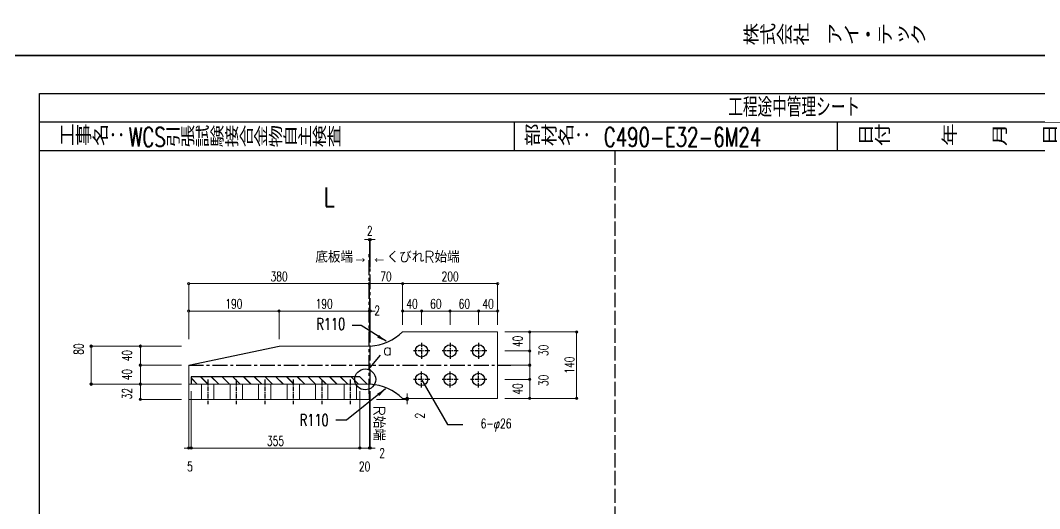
# Model space of a CAD drawing. Header units: millimetres. Extents: x -4568 to 36914, y -114 to 17788.
# Drawn here: x 11232 to 13377, y 12082 to 13110 of the extents above; entities that cross this region are included whole.
import ezdxf
from ezdxf.enums import TextEntityAlignment as Align

# ---------------------------------------------------------------- set-up
doc = ezdxf.new("R2010")
doc.units = ezdxf.units.MM
doc.header["$LTSCALE"] = 5
for name, pattern in [('ACAD_ISO03W100', [30, 12, -18]), ('CENTER1', [10, 6.25, -1.25, 1.25, -1.25]), ('DASHED', [7.5, 6, -1.5]), ('JIS_08_50', [53, 50, -1.125, 0.75, -1.125])]:
    doc.linetypes.add(name, pattern=pattern)
doc.layers.get('0').update_dxf_attribs({"color": 255})
doc.layers.get('DEFPOINTS').update_dxf_attribs({"color": 255})
for name, color, linetype in [('CENTER', 2, 'JIS_08_50'), ('LAYER6', 7, 'Continuous'), ('寸法', 4, 'Continuous'), ('溶接', 241, 'Continuous'), ('補助線', 7, 'ACAD_ISO03W100'), ('金物', 142, 'Continuous')]:
    doc.layers.add(name, color=color, linetype=linetype)
doc.styles.add('KANJI', font='simplex.shx', dxfattribs={"width": 0.7, "bigfont": 'extfont2.shx'})
doc.styles.get("Standard").update_dxf_attribs({"font": 'simplex.shx', "width": 0.7, "height": 2.5, "bigfont": '@extfont2.shx'})
doc.styles.add('SUNPOU', font='simplex.shx', dxfattribs={"width": 0.7, "bigfont": 'extfont2.shx'})
doc.dimstyles.new('コピー(2) - Standard', dxfattribs={"dimtxt": 25, "dimasz": 20, "dimexe": 0.18, "dimexo": 0.0625, "dimgap": 15, "dimtad": 1, "dimdec": 0, "dimzin": 0, "dimdsep": 46, "dimtxsty": 'Standard', "dimblk": 'DOTSMALL', "dimcen": 0.09, "dimadec": 0, "dimazin": 0, "dimtfac": 1, "dimtdec": 0, "dimtofl": 0, "dimtmove": 0, "dimatfit": 3, "dimfxl": 0, "dimtolj": 1, "dimtzin": 0, "dimarcsym": 0})
doc.dimstyles.new('一般寸法-小さめ', dxfattribs={"dimscale": 10, "dimtxt": 2, "dimasz": 0.5, "dimexe": 0.125, "dimexo": 1.5, "dimgap": 0.5, "dimtad": 1, "dimtxsty": 'KANJI', "dimblk": 'ORIGIN', "dimcen": 0, "dimclrd": 256, "dimclre": 256, "dimclrt": 256, "dimadec": 0, "dimazin": 0, "dimtfac": 1, "dimtmove": 2, "dimatfit": 2, "dimfxl": 0, "dimtolj": 2, "dimlwd": 5, "dimlwe": 5, "dimarcsym": 0})

# ---------------------------------------------------------------- blocks, each defined once
blk = doc.blocks.new('_Origin')
at = {"color": 0, "linetype": 'ByBlock', "lineweight": -2}
blk.add_line((0, 0), (-1, 0), dxfattribs=at)
blk.add_circle((0, 0), 0.5, dxfattribs=at)
blk = doc.blocks.new('*D1163')
at = {"layer": 'DEFPOINTS', "color": 0, "transparency": 16777216}
for p in [(11381, 12424.1), (11586.4, 12424.1), (11586.4, 12344.1)]:
    blk.add_point(p, dxfattribs=at)
at = {"layer": '寸法', "lineweight": 5, "transparency": 16777216}
for p, q in [((11571.4, 12424.1), (11379.7, 12424.1)), ((11381, 12349.1), (11381, 12419.1)), ((11571.4, 12344.1), (11379.7, 12344.1))]:
    blk.add_line(p, q, dxfattribs=at)
at = {"layer": '寸法', "lineweight": 5, "transparency": 16777216, "xscale": 5, "yscale": 5, "zscale": 5}
for p, rotation in [((11381, 12424.1), 90), ((11381, 12344.1), 270)]:
    blk.add_blockref('_Origin', p, dxfattribs=dict(at, rotation=rotation))
at = {"layer": '寸法', "transparency": 16777216, "insert": (11354.7, 12418), "char_height": 20, "attachment_point": 5, "rotation": 90, "style": 'KANJI'}
blk.add_mtext('\\A2;80', dxfattribs=at)
blk = doc.blocks.new('*D1164')
at = {"layer": 'DEFPOINTS', "color": 0, "transparency": 16777216}
for p in [(11966.4, 12555.9), (11586.4, 12424.1), (11966.4, 12424.1)]:
    blk.add_point(p, dxfattribs=at)
at = {"layer": '寸法', "lineweight": 5, "transparency": 16777216}
for p, q in [((11586.4, 12439.1), (11586.4, 12557.2)), ((11591.4, 12555.9), (11961.4, 12555.9)), ((11966.4, 12439.1), (11966.4, 12557.2))]:
    blk.add_line(p, q, dxfattribs=at)
at = {"layer": '寸法', "lineweight": 5, "transparency": 16777216, "xscale": 5, "yscale": 5, "zscale": 5, "rotation": 180}
blk.add_blockref('_Origin', (11586.4, 12555.9), dxfattribs=at)
at = {"layer": '寸法', "lineweight": 5, "transparency": 16777216, "xscale": 5, "yscale": 5, "zscale": 5}
blk.add_blockref('_Origin', (11966.4, 12555.9), dxfattribs=at)
at = {"layer": '寸法', "transparency": 16777216, "insert": (11776.4, 12570.9), "char_height": 20, "attachment_point": 5, "style": 'KANJI'}
blk.add_mtext('\\A2;380', dxfattribs=at)
blk = doc.blocks.new('*D1165')
at = {"layer": 'DEFPOINTS', "color": 0, "transparency": 16777216}
for p in [(11966.4, 12555.9), (12036.4, 12455.6), (11966.4, 12424.1)]:
    blk.add_point(p, dxfattribs=at)
at = {"layer": '寸法', "lineweight": 5, "transparency": 16777216}
for p, q in [((11966.4, 12439.1), (11966.4, 12557.2)), ((12031.4, 12555.9), (11971.4, 12555.9)), ((12036.4, 12470.6), (12036.4, 12557.2))]:
    blk.add_line(p, q, dxfattribs=at)
at = {"layer": '寸法', "lineweight": 5, "transparency": 16777216, "xscale": 5, "yscale": 5, "zscale": 5, "rotation": 180}
blk.add_blockref('_Origin', (11966.4, 12555.9), dxfattribs=at)
at = {"layer": '寸法', "lineweight": 5, "transparency": 16777216, "xscale": 5, "yscale": 5, "zscale": 5}
blk.add_blockref('_Origin', (12036.4, 12555.9), dxfattribs=at)
at = {"layer": '寸法', "transparency": 16777216, "insert": (12001.4, 12570.9), "char_height": 20, "attachment_point": 5, "style": 'KANJI'}
blk.add_mtext('\\A2;70', dxfattribs=at)
blk = doc.blocks.new('*D1166')
at = {"layer": 'DEFPOINTS', "color": 0, "transparency": 16777216}
for p in [(12236.4, 12454.1), (12402.5, 12454.1), (12236.4, 12314.1)]:
    blk.add_point(p, dxfattribs=at)
at = {"layer": '寸法', "lineweight": 5, "transparency": 16777216}
for p, q in [((12251.4, 12454.1), (12403.8, 12454.1)), ((12402.5, 12319.1), (12402.5, 12449.1)), ((12251.4, 12314.1), (12403.8, 12314.1))]:
    blk.add_line(p, q, dxfattribs=at)
at = {"layer": '寸法', "lineweight": 5, "transparency": 16777216, "xscale": 5, "yscale": 5, "zscale": 5}
for p, rotation in [((12402.5, 12454.1), 90), ((12402.5, 12314.1), 270)]:
    blk.add_blockref('_Origin', p, dxfattribs=dict(at, rotation=rotation))
at = {"layer": '寸法', "transparency": 16777216, "insert": (12387.5, 12384.1), "char_height": 20, "attachment_point": 5, "rotation": 90, "style": 'KANJI'}
blk.add_mtext('\\A2;140', dxfattribs=at)
blk = doc.blocks.new('*D1185')
at = {"layer": 'DEFPOINTS', "color": 0, "transparency": 16777216}
for p in [(12236.4, 12555.9), (12036.4, 12455.6), (12236.4, 12454.1)]:
    blk.add_point(p, dxfattribs=at)
at = {"layer": '寸法', "lineweight": 5, "transparency": 16777216}
for p, q in [((12036.4, 12470.6), (12036.4, 12557.2)), ((12041.4, 12555.9), (12231.4, 12555.9)), ((12236.4, 12469.1), (12236.4, 12557.2))]:
    blk.add_line(p, q, dxfattribs=at)
at = {"layer": '寸法', "lineweight": 5, "transparency": 16777216, "xscale": 5, "yscale": 5, "zscale": 5, "rotation": 180}
blk.add_blockref('_Origin', (12036.4, 12555.9), dxfattribs=at)
at = {"layer": '寸法', "lineweight": 5, "transparency": 16777216, "xscale": 5, "yscale": 5, "zscale": 5}
blk.add_blockref('_Origin', (12236.4, 12555.9), dxfattribs=at)
at = {"layer": '寸法', "transparency": 16777216, "insert": (12136.4, 12570.9), "char_height": 20, "attachment_point": 5, "style": 'KANJI'}
blk.add_mtext('\\A2;200', dxfattribs=at)
blk = doc.blocks.new('*D1167')
at = {"layer": 'DEFPOINTS', "color": 0, "transparency": 16777216}
for p in [(12236.4, 12454.1), (12236.4, 12414.1), (12304, 12414.1)]:
    blk.add_point(p, dxfattribs=at)
at = {"layer": '寸法', "lineweight": 5, "transparency": 16777216}
for p, q in [((12251.4, 12454.1), (12305.3, 12454.1)), ((12304, 12449.1), (12304, 12419.1)), ((12251.4, 12414.1), (12305.3, 12414.1))]:
    blk.add_line(p, q, dxfattribs=at)
at = {"layer": '寸法', "lineweight": 5, "transparency": 16777216, "xscale": 5, "yscale": 5, "zscale": 5}
for p, rotation in [((12304, 12454.1), 90), ((12304, 12414.1), 270)]:
    blk.add_blockref('_Origin', p, dxfattribs=dict(at, rotation=rotation))
at = {"layer": '寸法', "transparency": 16777216, "insert": (12278.6, 12434.1), "char_height": 20, "attachment_point": 5, "rotation": 90, "style": 'KANJI'}
blk.add_mtext('\\A2;40', dxfattribs=at)
blk = doc.blocks.new('*D1168')
at = {"layer": 'DEFPOINTS', "color": 0, "transparency": 16777216}
for p in [(12236.4, 12354.1), (12236.4, 12314.1), (12304, 12314.1)]:
    blk.add_point(p, dxfattribs=at)
at = {"layer": '寸法', "lineweight": 5, "transparency": 16777216}
for p, q in [((12251.4, 12354.1), (12305.3, 12354.1)), ((12304, 12349.1), (12304, 12319.1)), ((12251.4, 12314.1), (12305.3, 12314.1))]:
    blk.add_line(p, q, dxfattribs=at)
at = {"layer": '寸法', "lineweight": 5, "transparency": 16777216, "xscale": 5, "yscale": 5, "zscale": 5}
for p, rotation in [((12304, 12354.1), 90), ((12304, 12314.1), 270)]:
    blk.add_blockref('_Origin', p, dxfattribs=dict(at, rotation=rotation))
at = {"layer": '寸法', "transparency": 16777216, "insert": (12278.6, 12334.1), "char_height": 20, "attachment_point": 5, "rotation": 90, "style": 'KANJI'}
blk.add_mtext('\\A2;40', dxfattribs=at)
blk = doc.blocks.new('*D1169')
at = {"layer": 'DEFPOINTS', "color": 0, "transparency": 16777216}
for p in [(11484.6, 12384.1), (11586.4, 12384.1), (11586.4, 12344.1)]:
    blk.add_point(p, dxfattribs=at)
at = {"layer": '寸法', "lineweight": 5, "transparency": 16777216}
for p, q in [((11571.4, 12384.1), (11483.3, 12384.1)), ((11484.6, 12349.1), (11484.6, 12379.1)), ((11571.4, 12344.1), (11483.3, 12344.1))]:
    blk.add_line(p, q, dxfattribs=at)
at = {"layer": '寸法', "lineweight": 5, "transparency": 16777216, "xscale": 5, "yscale": 5, "zscale": 5}
for p, rotation in [((11484.6, 12384.1), 90), ((11484.6, 12344.1), 270)]:
    blk.add_blockref('_Origin', p, dxfattribs=dict(at, rotation=rotation))
at = {"layer": '寸法', "transparency": 16777216, "insert": (11456.4, 12364.1), "char_height": 20, "attachment_point": 5, "rotation": 90, "style": 'KANJI'}
blk.add_mtext('\\A2;40', dxfattribs=at)
blk = doc.blocks.new('*D1170')
at = {"layer": 'DEFPOINTS', "color": 0, "transparency": 16777216}
for p in [(11484.6, 12424.1), (11586.4, 12424.1), (11586.4, 12384.1)]:
    blk.add_point(p, dxfattribs=at)
at = {"layer": '寸法', "lineweight": 5, "transparency": 16777216}
for p, q in [((11571.4, 12424.1), (11483.3, 12424.1)), ((11484.6, 12389.1), (11484.6, 12419.1)), ((11571.4, 12384.1), (11483.3, 12384.1))]:
    blk.add_line(p, q, dxfattribs=at)
at = {"layer": '寸法', "lineweight": 5, "transparency": 16777216, "xscale": 5, "yscale": 5, "zscale": 5}
for p, rotation in [((11484.6, 12424.1), 90), ((11484.6, 12384.1), 270)]:
    blk.add_blockref('_Origin', p, dxfattribs=dict(at, rotation=rotation))
at = {"layer": '寸法', "transparency": 16777216, "insert": (11456.4, 12404.1), "char_height": 20, "attachment_point": 5, "rotation": 90, "style": 'KANJI'}
blk.add_mtext('\\A2;40', dxfattribs=at)
blk = doc.blocks.new('*D1186')
at = {"layer": 'DEFPOINTS', "color": 0, "transparency": 16777216}
for p in [(12036.4, 12314.1), (12046, 12314.1), (11966.4, 12312.1)]:
    blk.add_point(p, dxfattribs=at)
at = {"layer": '寸法', "lineweight": 5, "transparency": 16777216}
for p, q in [((12046, 12319.1), (12046, 12324.1)), ((12046, 12312.1), (12046, 12314.1)), ((12051.4, 12314.1), (12047.3, 12314.1)), ((11981.4, 12312.1), (12047.3, 12312.1)), ((12046, 12307.1), (12046, 12302.1))]:
    blk.add_line(p, q, dxfattribs=at)
at = {"layer": '寸法', "lineweight": 5, "transparency": 16777216, "xscale": 5, "yscale": 5, "zscale": 5}
for p, rotation in [((12046, 12314.1), 270), ((12046, 12312.1), 90)]:
    blk.add_blockref('_Origin', p, dxfattribs=dict(at, rotation=rotation))
at = {"layer": '寸法', "transparency": 16777216, "insert": (12072.8, 12277.7), "char_height": 20, "attachment_point": 5, "rotation": 90, "style": 'KANJI'}
blk.add_mtext('\\A2;2', dxfattribs=at)
blk = doc.blocks.new('_DotSmall')
at = {"color": 0, "linetype": 'ByBlock', "const_width": 0.5}
blk.add_lwpolyline([(-0.0625, 0, 1), (0.0625, 0, 1)], format="xyb", close=True, dxfattribs=at)
blk = doc.blocks.new('*D1171')
at = {"layer": 'DEFPOINTS', "color": 0, "transparency": 16777216}
for p in [(11776.4, 12498.1), (11586.4, 12424.1), (11776.4, 12424.1)]:
    blk.add_point(p, dxfattribs=at)
at = {"layer": '寸法', "lineweight": 5, "transparency": 16777216}
for p, q in [((11586.4, 12439.1), (11586.4, 12499.4)), ((11591.4, 12498.1), (11771.4, 12498.1)), ((11776.4, 12439.1), (11776.4, 12499.4))]:
    blk.add_line(p, q, dxfattribs=at)
at = {"layer": '寸法', "lineweight": 5, "transparency": 16777216, "xscale": 5, "yscale": 5, "zscale": 5, "rotation": 180}
blk.add_blockref('_Origin', (11586.4, 12498.1), dxfattribs=at)
at = {"layer": '寸法', "lineweight": 5, "transparency": 16777216, "xscale": 5, "yscale": 5, "zscale": 5}
blk.add_blockref('_Origin', (11776.4, 12498.1), dxfattribs=at)
at = {"layer": '寸法', "transparency": 16777216, "insert": (11681.4, 12513.1), "char_height": 20, "attachment_point": 5, "style": 'KANJI'}
blk.add_mtext('\\A2;190', dxfattribs=at)
blk = doc.blocks.new('*D1172')
at = {"layer": 'DEFPOINTS', "color": 0, "transparency": 16777216}
for p in [(11966.4, 12498.1), (11776.4, 12424.1), (11966.4, 12424.1)]:
    blk.add_point(p, dxfattribs=at)
at = {"layer": '寸法', "lineweight": 5, "transparency": 16777216}
for p, q in [((11776.4, 12439.1), (11776.4, 12499.4)), ((11781.4, 12498.1), (11961.4, 12498.1)), ((11966.4, 12439.1), (11966.4, 12499.4))]:
    blk.add_line(p, q, dxfattribs=at)
at = {"layer": '寸法', "lineweight": 5, "transparency": 16777216, "xscale": 5, "yscale": 5, "zscale": 5, "rotation": 180}
blk.add_blockref('_Origin', (11776.4, 12498.1), dxfattribs=at)
at = {"layer": '寸法', "lineweight": 5, "transparency": 16777216, "xscale": 5, "yscale": 5, "zscale": 5}
blk.add_blockref('_Origin', (11966.4, 12498.1), dxfattribs=at)
at = {"layer": '寸法', "transparency": 16777216, "insert": (11871.4, 12513.1), "char_height": 20, "attachment_point": 5, "style": 'KANJI'}
blk.add_mtext('\\A2;190', dxfattribs=at)
blk = doc.blocks.new('*D1173')
at = {"layer": 'DEFPOINTS', "color": 0, "transparency": 16777216}
for p in [(12076.4, 12498.1), (12036.4, 12454.1), (12076.4, 12454.1)]:
    blk.add_point(p, dxfattribs=at)
at = {"layer": '寸法', "lineweight": 5, "transparency": 16777216}
for p, q in [((12036.4, 12469.1), (12036.4, 12499.4)), ((12041.4, 12498.1), (12071.4, 12498.1)), ((12076.4, 12469.1), (12076.4, 12499.4))]:
    blk.add_line(p, q, dxfattribs=at)
at = {"layer": '寸法', "lineweight": 5, "transparency": 16777216, "xscale": 5, "yscale": 5, "zscale": 5, "rotation": 180}
blk.add_blockref('_Origin', (12036.4, 12498.1), dxfattribs=at)
at = {"layer": '寸法', "lineweight": 5, "transparency": 16777216, "xscale": 5, "yscale": 5, "zscale": 5}
blk.add_blockref('_Origin', (12076.4, 12498.1), dxfattribs=at)
at = {"layer": '寸法', "transparency": 16777216, "insert": (12056.4, 12513.1), "char_height": 20, "attachment_point": 5, "style": 'KANJI'}
blk.add_mtext('\\A2;40', dxfattribs=at)
blk = doc.blocks.new('*D1174')
at = {"layer": 'DEFPOINTS', "color": 0, "transparency": 16777216}
for p in [(12196.4, 12498.1), (12136.4, 12454.1), (12196.4, 12454.1)]:
    blk.add_point(p, dxfattribs=at)
at = {"layer": '寸法', "lineweight": 5, "transparency": 16777216}
for p, q in [((12136.4, 12469.1), (12136.4, 12499.4)), ((12141.4, 12498.1), (12191.4, 12498.1)), ((12196.4, 12469.1), (12196.4, 12499.4))]:
    blk.add_line(p, q, dxfattribs=at)
at = {"layer": '寸法', "lineweight": 5, "transparency": 16777216, "xscale": 5, "yscale": 5, "zscale": 5, "rotation": 180}
blk.add_blockref('_Origin', (12136.4, 12498.1), dxfattribs=at)
at = {"layer": '寸法', "lineweight": 5, "transparency": 16777216, "xscale": 5, "yscale": 5, "zscale": 5}
blk.add_blockref('_Origin', (12196.4, 12498.1), dxfattribs=at)
at = {"layer": '寸法', "transparency": 16777216, "insert": (12166.4, 12513.1), "char_height": 20, "attachment_point": 5, "style": 'KANJI'}
blk.add_mtext('\\A2;60', dxfattribs=at)
blk = doc.blocks.new('*D1175')
at = {"layer": 'DEFPOINTS', "color": 0, "transparency": 16777216}
for p in [(12136.4, 12498.1), (12076.4, 12454.1), (12136.4, 12454.1)]:
    blk.add_point(p, dxfattribs=at)
at = {"layer": '寸法', "lineweight": 5, "transparency": 16777216}
for p, q in [((12076.4, 12469.1), (12076.4, 12499.4)), ((12081.4, 12498.1), (12131.4, 12498.1)), ((12136.4, 12469.1), (12136.4, 12499.4))]:
    blk.add_line(p, q, dxfattribs=at)
at = {"layer": '寸法', "lineweight": 5, "transparency": 16777216, "xscale": 5, "yscale": 5, "zscale": 5, "rotation": 180}
blk.add_blockref('_Origin', (12076.4, 12498.1), dxfattribs=at)
at = {"layer": '寸法', "lineweight": 5, "transparency": 16777216, "xscale": 5, "yscale": 5, "zscale": 5}
blk.add_blockref('_Origin', (12136.4, 12498.1), dxfattribs=at)
at = {"layer": '寸法', "transparency": 16777216, "insert": (12106.4, 12513.1), "char_height": 20, "attachment_point": 5, "style": 'KANJI'}
blk.add_mtext('\\A2;60', dxfattribs=at)
blk = doc.blocks.new('*D1176')
at = {"layer": 'DEFPOINTS', "color": 0, "transparency": 16777216}
for p in [(12236.4, 12498.1), (12196.4, 12454.1), (12236.4, 12454.1)]:
    blk.add_point(p, dxfattribs=at)
at = {"layer": '寸法', "lineweight": 5, "transparency": 16777216}
for p, q in [((12196.4, 12469.1), (12196.4, 12499.4)), ((12201.4, 12498.1), (12231.4, 12498.1)), ((12236.4, 12469.1), (12236.4, 12499.4))]:
    blk.add_line(p, q, dxfattribs=at)
at = {"layer": '寸法', "lineweight": 5, "transparency": 16777216, "xscale": 5, "yscale": 5, "zscale": 5, "rotation": 180}
blk.add_blockref('_Origin', (12196.4, 12498.1), dxfattribs=at)
at = {"layer": '寸法', "lineweight": 5, "transparency": 16777216, "xscale": 5, "yscale": 5, "zscale": 5}
blk.add_blockref('_Origin', (12236.4, 12498.1), dxfattribs=at)
at = {"layer": '寸法', "transparency": 16777216, "insert": (12216.4, 12513.1), "char_height": 20, "attachment_point": 5, "style": 'KANJI'}
blk.add_mtext('\\A2;40', dxfattribs=at)
blk = doc.blocks.new('*D1177')
at = {"layer": 'DEFPOINTS', "color": 0, "transparency": 16777216}
for p in [(12236.4, 12414.1), (12236.4, 12384.1), (12304, 12384.1)]:
    blk.add_point(p, dxfattribs=at)
at = {"layer": '寸法', "lineweight": 5, "transparency": 16777216}
for p, q in [((12251.4, 12414.1), (12305.3, 12414.1)), ((12304, 12409.1), (12304, 12389.1)), ((12251.4, 12384.1), (12305.3, 12384.1))]:
    blk.add_line(p, q, dxfattribs=at)
at = {"layer": '寸法', "lineweight": 5, "transparency": 16777216, "xscale": 5, "yscale": 5, "zscale": 5}
for p, rotation in [((12304, 12414.1), 90), ((12304, 12384.1), 270)]:
    blk.add_blockref('_Origin', p, dxfattribs=dict(at, rotation=rotation))
at = {"layer": '寸法', "transparency": 16777216, "insert": (12333.1, 12415.3), "char_height": 20, "attachment_point": 5, "rotation": 90, "style": 'KANJI'}
blk.add_mtext('\\A2;30', dxfattribs=at)
blk = doc.blocks.new('*D1178')
at = {"layer": 'DEFPOINTS', "color": 0, "transparency": 16777216}
for p in [(12236.4, 12384.1), (12236.4, 12354.1), (12304, 12354.1)]:
    blk.add_point(p, dxfattribs=at)
at = {"layer": '寸法', "lineweight": 5, "transparency": 16777216}
for p, q in [((12251.4, 12384.1), (12305.3, 12384.1)), ((12304, 12379.1), (12304, 12359.1)), ((12251.4, 12354.1), (12305.3, 12354.1))]:
    blk.add_line(p, q, dxfattribs=at)
at = {"layer": '寸法', "lineweight": 5, "transparency": 16777216, "xscale": 5, "yscale": 5, "zscale": 5}
for p, rotation in [((12304, 12384.1), 90), ((12304, 12354.1), 270)]:
    blk.add_blockref('_Origin', p, dxfattribs=dict(at, rotation=rotation))
at = {"layer": '寸法', "transparency": 16777216, "insert": (12332.8, 12351.9), "char_height": 20, "attachment_point": 5, "rotation": 90, "style": 'KANJI'}
blk.add_mtext('\\A2;30', dxfattribs=at)
blk = doc.blocks.new('*D1187')
at = {"layer": 'DEFPOINTS', "color": 0, "transparency": 16777216}
for p in [(11968.4, 12498.1), (11966.4, 12424.1), (11968.4, 12424.1)]:
    blk.add_point(p, dxfattribs=at)
at = {"layer": '寸法', "lineweight": 5, "transparency": 16777216}
for p, q in [((11961.4, 12498.1), (11956.4, 12498.1)), ((11966.4, 12439.1), (11966.4, 12499.4)), ((11966.4, 12498.1), (11968.4, 12498.1)), ((11968.4, 12439.1), (11968.4, 12499.4)), ((11973.4, 12498.1), (11978.4, 12498.1))]:
    blk.add_line(p, q, dxfattribs=at)
at = {"layer": '寸法', "lineweight": 5, "transparency": 16777216, "xscale": 5, "yscale": 5, "zscale": 5}
blk.add_blockref('_Origin', (11966.4, 12498.1), dxfattribs=at)
at = {"layer": '寸法', "lineweight": 5, "transparency": 16777216, "xscale": 5, "yscale": 5, "zscale": 5, "rotation": 180}
blk.add_blockref('_Origin', (11968.4, 12498.1), dxfattribs=at)
at = {"layer": '寸法', "transparency": 16777216, "insert": (11983, 12499.2), "char_height": 20, "attachment_point": 5, "style": 'KANJI'}
blk.add_mtext('\\A2;2', dxfattribs=at)
blk = doc.blocks.new('*D1179')
at = {"layer": 'DEFPOINTS', "color": 0, "linetype": 'Continuous', "transparency": 16777216}
for p in [(11586.4, 12344.1), (11591.4, 12325.1), (11591.4, 12209.4)]:
    blk.add_point(p, dxfattribs=at)
at = {"layer": '寸法', "linetype": 'Continuous', "lineweight": 5, "transparency": 16777216}
for p, q in [((11586.4, 12329.1), (11586.4, 12208.2)), ((11591.4, 12310.1), (11591.4, 12208.2)), ((11581.4, 12209.4), (11576.4, 12209.4)), ((11586.4, 12209.4), (11591.4, 12209.4)), ((11596.4, 12209.4), (11601.4, 12209.4))]:
    blk.add_line(p, q, dxfattribs=at)
at = {"layer": '寸法', "linetype": 'Continuous', "lineweight": 5, "transparency": 16777216, "xscale": 5, "yscale": 5, "zscale": 5}
blk.add_blockref('_Origin', (11586.4, 12209.4), dxfattribs=at)
at = {"layer": '寸法', "linetype": 'Continuous', "lineweight": 5, "transparency": 16777216, "xscale": 5, "yscale": 5, "zscale": 5, "rotation": 180}
blk.add_blockref('_Origin', (11591.4, 12209.4), dxfattribs=at)
at = {"layer": '寸法', "linetype": 'Continuous', "transparency": 16777216, "insert": (11588.9, 12170.7), "char_height": 20, "attachment_point": 5, "style": 'KANJI'}
blk.add_mtext('\\A2;5', dxfattribs=at)
blk = doc.blocks.new('*D1180')
at = {"layer": 'DEFPOINTS', "color": 0, "linetype": 'Continuous', "transparency": 16777216}
for p in [(11591.4, 12344.1), (11946.4, 12344.1), (11946.4, 12209.4)]:
    blk.add_point(p, dxfattribs=at)
at = {"layer": '寸法', "linetype": 'Continuous', "lineweight": 5, "transparency": 16777216}
for p, q in [((11591.4, 12329.1), (11591.4, 12208.2)), ((11946.4, 12329.1), (11946.4, 12208.2)), ((11596.4, 12209.4), (11941.4, 12209.4))]:
    blk.add_line(p, q, dxfattribs=at)
at = {"layer": '寸法', "linetype": 'Continuous', "lineweight": 5, "transparency": 16777216, "xscale": 5, "yscale": 5, "zscale": 5, "rotation": 180}
blk.add_blockref('_Origin', (11591.4, 12209.4), dxfattribs=at)
at = {"layer": '寸法', "linetype": 'Continuous', "lineweight": 5, "transparency": 16777216, "xscale": 5, "yscale": 5, "zscale": 5}
blk.add_blockref('_Origin', (11946.4, 12209.4), dxfattribs=at)
at = {"layer": '寸法', "linetype": 'Continuous', "transparency": 16777216, "insert": (11768.9, 12224.4), "char_height": 20, "attachment_point": 5, "style": 'KANJI'}
blk.add_mtext('\\A2;355', dxfattribs=at)
blk = doc.blocks.new('*D1181')
at = {"layer": 'DEFPOINTS', "color": 0, "linetype": 'Continuous', "transparency": 16777216}
for p in [(11946.4, 12344.1), (11966.4, 12344.1), (11966.4, 12209.4)]:
    blk.add_point(p, dxfattribs=at)
at = {"layer": '寸法', "linetype": 'Continuous', "lineweight": 5, "transparency": 16777216}
for p, q in [((11946.4, 12329.1), (11946.4, 12208.2)), ((11966.4, 12329.1), (11966.4, 12208.2)), ((11941.4, 12209.4), (11936.4, 12209.4)), ((11946.4, 12209.4), (11966.4, 12209.4)), ((11971.4, 12209.4), (11976.4, 12209.4))]:
    blk.add_line(p, q, dxfattribs=at)
at = {"layer": '寸法', "linetype": 'Continuous', "lineweight": 5, "transparency": 16777216, "xscale": 5, "yscale": 5, "zscale": 5}
blk.add_blockref('_Origin', (11946.4, 12209.4), dxfattribs=at)
at = {"layer": '寸法', "linetype": 'Continuous', "lineweight": 5, "transparency": 16777216, "xscale": 5, "yscale": 5, "zscale": 5, "rotation": 180}
blk.add_blockref('_Origin', (11966.4, 12209.4), dxfattribs=at)
at = {"layer": '寸法', "linetype": 'Continuous', "transparency": 16777216, "insert": (11956.4, 12170.7), "char_height": 20, "attachment_point": 5, "style": 'KANJI'}
blk.add_mtext('\\A2;20', dxfattribs=at)
blk = doc.blocks.new('*D1182')
at = {"layer": 'DEFPOINTS', "color": 0, "linetype": 'Continuous', "transparency": 16777216}
for p in [(11966.4, 12344.1), (11968.4, 12344.1), (11968.4, 12209.4)]:
    blk.add_point(p, dxfattribs=at)
at = {"layer": '寸法', "linetype": 'Continuous', "lineweight": 5, "transparency": 16777216}
for p, q in [((11966.4, 12329.1), (11966.4, 12208.2)), ((11968.4, 12329.1), (11968.4, 12208.2)), ((11961.4, 12209.4), (11956.4, 12209.4)), ((11966.4, 12209.4), (11968.4, 12209.4)), ((11973.4, 12209.4), (11978.4, 12209.4))]:
    blk.add_line(p, q, dxfattribs=at)
at = {"layer": '寸法', "linetype": 'Continuous', "lineweight": 5, "transparency": 16777216, "xscale": 5, "yscale": 5, "zscale": 5}
blk.add_blockref('_Origin', (11966.4, 12209.4), dxfattribs=at)
at = {"layer": '寸法', "linetype": 'Continuous', "lineweight": 5, "transparency": 16777216, "xscale": 5, "yscale": 5, "zscale": 5, "rotation": 180}
blk.add_blockref('_Origin', (11968.4, 12209.4), dxfattribs=at)
at = {"layer": '寸法', "linetype": 'Continuous', "transparency": 16777216, "insert": (11993.3, 12198.9), "char_height": 20, "attachment_point": 5, "style": 'KANJI'}
blk.add_mtext('\\A2;2', dxfattribs=at)
blk = doc.blocks.new('*D1183')
at = {"layer": 'DEFPOINTS', "color": 0, "transparency": 16777216}
for p in [(11968.4, 12648.5), (11966.4, 12574.5), (11968.4, 12574.5)]:
    blk.add_point(p, dxfattribs=at)
at = {"layer": '寸法', "lineweight": 5, "transparency": 16777216}
for p, q in [((11961.4, 12648.5), (11956.4, 12648.5)), ((11966.4, 12589.5), (11966.4, 12649.7)), ((11966.4, 12648.5), (11968.4, 12648.5)), ((11968.4, 12589.5), (11968.4, 12649.7)), ((11973.4, 12648.5), (11978.4, 12648.5))]:
    blk.add_line(p, q, dxfattribs=at)
at = {"layer": '寸法', "lineweight": 5, "transparency": 16777216, "xscale": 5, "yscale": 5, "zscale": 5}
blk.add_blockref('_Origin', (11966.4, 12648.5), dxfattribs=at)
at = {"layer": '寸法', "lineweight": 5, "transparency": 16777216, "xscale": 5, "yscale": 5, "zscale": 5, "rotation": 180}
blk.add_blockref('_Origin', (11968.4, 12648.5), dxfattribs=at)
at = {"layer": '寸法', "transparency": 16777216, "insert": (11967.3, 12667), "char_height": 20, "attachment_point": 5, "style": 'KANJI'}
blk.add_mtext('\\A2;2', dxfattribs=at)
blk = doc.blocks.new('*D1209')
at = {"layer": 'DEFPOINTS', "color": 0, "transparency": 16777216}
for p in [(11484.6, 12344.1), (11586.4, 12344.1), (11586.4, 12312.1)]:
    blk.add_point(p, dxfattribs=at)
at = {"layer": '寸法', "lineweight": 5, "transparency": 16777216}
for p, q in [((11571.4, 12344.1), (11483.3, 12344.1)), ((11484.6, 12317.1), (11484.6, 12339.1)), ((11571.4, 12312.1), (11483.3, 12312.1))]:
    blk.add_line(p, q, dxfattribs=at)
at = {"layer": '寸法', "lineweight": 5, "transparency": 16777216, "xscale": 5, "yscale": 5, "zscale": 5}
for p, rotation in [((11484.6, 12344.1), 90), ((11484.6, 12312.1), 270)]:
    blk.add_blockref('_Origin', p, dxfattribs=dict(at, rotation=rotation))
at = {"layer": '寸法', "transparency": 16777216, "insert": (11456.4, 12324.1), "char_height": 20, "attachment_point": 5, "rotation": 90, "style": 'KANJI'}
blk.add_mtext('\\A2;32', dxfattribs=at)

msp = doc.modelspace()

# ---------------------------------------------------------------- hatches: boundary and pattern name
at = {"layer": '溶接', "ltscale": 6}
h = msp.add_hatch(dxfattribs=at)
h.set_pattern_fill('JIS_LC_20', color=256, scale=0.8, angle=90)
h.set_pattern_definition([(135, (9682.385, 9265.107), (-11.31371, -11.31371), []), (135, (9682.385, 9265.427), (-11.31371, -11.31371), [])])
h.paths.add_polyline_path([(11770.385, 12344.107), (11591.385, 12344.107), (11591.385, 12359.607), (11770.385, 12359.607)])
h.paths.add_polyline_path([(11946.385, 12344.107), (11770.385, 12344.107), (11770.385, 12359.607), (11946.385, 12359.607)])
h.paths.add_polyline_path([(11944.385, 12344.107), (11946.385, 12350.107)], flags=17)

# ---------------------------------------------------------------- linework, layer by layer
at = {"linetype": 'Continuous', "lineweight": -3}
for p, q in [((11272, 12896.38), (14476, 12896.38)), ((12272, 12836.38), (12272, 12896.38)), ((12952, 12836.38), (12952, 12896.38)), ((11272, 12836.38), (14476, 12836.38))]:
    msp.add_line(p, q, dxfattribs=at)
at = {"linetype": 'DASHED', "lineweight": -3}
msp.add_line((12482.899, 12836.38), (12482.899, 11360.38), dxfattribs=at)
at = {"linetype": 'Continuous', "lineweight": -3}
for points in [[(11192, 15412.38), (14556, 15412.38), (14556, 13036.38), (11192, 13036.38)], [(11192, 13036.38), (14556, 13036.38), (14556, 10660.38), (11192, 10660.38)], [(11272, 12956.38), (14476, 12956.38), (14476, 10740.38), (11272, 10740.38)]]:
    msp.add_lwpolyline(points, close=True, dxfattribs=at)
at = {"layer": 'CENTER', "linetype": 'CENTER1'}
msp.add_line((11586.385, 12384.107), (12264.038, 12384.107), dxfattribs=at)
at = {"layer": '寸法', "linetype": 'CENTER1'}
for p, q in [((11966.385, 12323.944), (11966.385, 12619.596)), ((11968.385, 12344.107), (11968.385, 12619.596))]:
    msp.add_line(p, q, dxfattribs=at)
at = {"layer": '寸法', "linetype": 'CENTER1', "ltscale": 0.3}
for p, q in [((12076.385, 12431.107), (12076.385, 12397.107)), ((12136.385, 12431.107), (12136.385, 12397.107)), ((12196.385, 12431.107), (12196.385, 12397.107)), ((12093.385, 12414.107), (12059.385, 12414.107)), ((12153.385, 12414.107), (12119.385, 12414.107)), ((12213.385, 12414.107), (12179.385, 12414.107)), ((12076.385, 12337.107), (12076.385, 12371.107)), ((12136.385, 12337.107), (12136.385, 12371.107)), ((12196.385, 12337.107), (12196.385, 12371.107)), ((11626.385, 12354.107), (11626.385, 12302.107)), ((11686.385, 12354.107), (11686.385, 12302.107)), ((11746.385, 12354.107), (11746.385, 12302.107)), ((11806.385, 12354.107), (11806.385, 12302.107)), ((11866.385, 12354.107), (11866.385, 12302.107)), ((11926.385, 12354.107), (11926.385, 12302.107)), ((12093.385, 12354.107), (12059.385, 12354.107)), ((12153.385, 12354.107), (12119.385, 12354.107)), ((12213.385, 12354.107), (12179.385, 12354.107))]:
    msp.add_line(p, q, dxfattribs=at)
at = {"layer": '寸法', "ltscale": 4}
msp.add_line((11964.734, 12374.995), (11989.771, 12405.383), dxfattribs=at)
at = {"layer": '寸法'}
for p, q in [((12076.385, 12354.107), (12131.028, 12259.461)), ((12131.028, 12259.461), (12163.176, 12259.461))]:
    msp.add_line(p, q, dxfattribs=at)
at = {"layer": '寸法', "linetype": 'Continuous'}
msp.add_circle((11957.728, 12354.098), 22.04, dxfattribs=at)
at = {"layer": '溶接'}
msp.add_line((11946.385, 12359.607), (11591.385, 12359.607), dxfattribs=at)
at = {"layer": '溶接', "linetype": 'Continuous'}
for p, q in [((11591.385, 12359.607), (11591.385, 12344.107)), ((11946.385, 12359.607), (11961.885, 12344.107))]:
    msp.add_line(p, q, dxfattribs=at)
at = {"layer": '補助線', "lineweight": 18}
for p, q in [((11613.385, 12312.107), (11613.385, 12344.107)), ((11639.385, 12312.107), (11639.385, 12344.107)), ((11673.385, 12312.107), (11673.385, 12344.107)), ((11699.385, 12312.107), (11699.385, 12344.107)), ((11733.385, 12312.107), (11733.385, 12344.107)), ((11759.385, 12312.107), (11759.385, 12344.107)), ((11793.385, 12312.107), (11793.385, 12344.107)), ((11819.385, 12312.107), (11819.385, 12344.107)), ((11853.385, 12312.107), (11853.385, 12344.107)), ((11879.385, 12312.107), (11879.385, 12344.107)), ((11913.385, 12312.107), (11913.385, 12344.107)), ((11939.385, 12312.107), (11939.385, 12344.107))]:
    msp.add_line(p, q, dxfattribs=at)
at = {"layer": '金物', "lineweight": 18}
for p, q in [((12236.385, 12454.107), (12036.385, 12454.107)), ((12236.385, 12314.107), (12236.385, 12454.107)), ((11968.385, 12424.107), (11776.385, 12424.107)), ((11586.385, 12384.107), (11586.385, 12344.107)), ((11586.385, 12344.107), (11586.385, 12312.107)), ((11968.385, 12344.107), (11586.385, 12344.107)), ((11966.385, 12312.107), (11966.385, 12344.107)), ((12236.385, 12314.107), (12036.385, 12314.107)), ((11586.385, 12312.107), (11966.385, 12312.107))]:
    msp.add_line(p, q, dxfattribs=at)
at = {"layer": '金物'}
msp.add_line((11586.385, 12384.107), (11776.385, 12424.107), dxfattribs=at)
at = {"layer": '金物', "ltscale": 2.5}
for centre in [(12076.385, 12414.107), (12136.385, 12414.107), (12196.385, 12414.107), (12076.385, 12354.107), (12136.385, 12354.107), (12196.385, 12354.107)]:
    msp.add_circle(centre, 13, dxfattribs=at)
at = {"layer": '金物', "ltscale": 2}
for centre, start, end in [((11960.595, 12533.831), 274.060941, 313.550946), ((11960.595, 12234.383), 46.449054, 85.939059)]:
    msp.add_arc(centre, 110, start, end, dxfattribs=at)

# ---------------------------------------------------------------- texts
at = {"layer": 'LAYER6', "color": 0, "linetype": 'Continuous', "lineweight": -3, "width": 0.8}
for s, p in [('株式会社\u3000アイ・テック', (12752.093, 13059.134)), ('工事名：', (11312.009, 12847.306)), ('部材名：', (12291.834, 12847.306)), ('日付\u3000\u3000\u3000年\u3000\u3000月\u3000\u3000日', (12993.219, 12847.306)), ('L', (11870.185, 12718.596))]:
    msp.add_text(s, height=40, dxfattribs=at).set_placement(p)
at = {"layer": 'LAYER6', "color": 0, "linetype": 'Continuous', "lineweight": -3, "style": 'SUNPOU', "width": 0.7}
msp.add_text('工程途中管理シート', height=40, dxfattribs=at).set_placement((12721.829, 12907.306))
at = {"layer": 'LAYER6', "color": 0, "linetype": 'Continuous', "lineweight": -3, "char_height": 40, "attachment_point": 1}
for s, insert, width in [('WCS引張試験接合金物自主検査', (11459.858, 12884.477), 924.29947), ('C490-E32-6M24', (12459.858, 12884.477), 435.25964)]:
    msp.add_mtext(s, dxfattribs=dict(at, insert=insert, width=width))
at = {"layer": '寸法', "ltscale": 4, "style": 'SUNPOU'}
for s, p in [('底板端→', (11852.814, 12599.94)), ('←くびれR始端', (11971.524, 12599.94))]:
    msp.add_text(s, height=24, dxfattribs=at).set_placement(p)
msp.add_text('a', height=24, dxfattribs=at).set_placement((12014.515, 12416.882), align=Align.MIDDLE_RIGHT)
msp.add_text('R始端', height=24, rotation=270, dxfattribs=at).set_placement((11975.024, 12298.997))
at = {"layer": '寸法', "width": 98.97993}
for s, insert, char_height, attachment_point in [('\\A1;R110', (11915.604, 12458.433), 25, 9), ('R110', (11880.845, 12281.034), 25, 3), ('6-φ26', (12265.563, 12271.184), 20, 3)]:
    msp.add_mtext(s, dxfattribs=dict(at, insert=insert, char_height=char_height, attachment_point=attachment_point))

# ---------------------------------------------------------------- dimensions: what is measured, and where the dimension line sits
at = {"layer": '寸法'}
for base, p1, p2, picture, middle in [((11968.385, 12648.482), (11966.385, 12574.46), (11968.385, 12574.46), '*D1183', (11967.269, 12667.011)), ((11968.385, 12498.129), (11966.385, 12424.107), (11968.385, 12424.107), '*D1187', (11982.953, 12499.207))]:
    dim = msp.add_linear_dim(base=base, p1=p1, p2=p2, dimstyle='一般寸法-小さめ', dxfattribs=at)
    dim.commit()
    dim.dimension.update_dxf_attribs({"geometry": picture, "text_midpoint": middle, "dimtype": 160})
for base, p1, p2, picture, middle in [((11966.385, 12555.901), (11586.385, 12424.107), (11966.385, 12424.107), '*D1164', (11776.385, 12570.901)), ((11966.385, 12555.901), (12036.385, 12455.607), (11966.385, 12424.107), '*D1165', (12001.385, 12570.901)), ((12236.385, 12555.901), (12036.385, 12455.607), (12236.385, 12454.107), '*D1185', (12136.385, 12570.901)), ((11776.385, 12498.129), (11586.385, 12424.107), (11776.385, 12424.107), '*D1171', (11681.385, 12513.129)), ((11966.385, 12498.129), (11776.385, 12424.107), (11966.385, 12424.107), '*D1172', (11871.385, 12513.129)), ((12076.385, 12498.129), (12036.385, 12454.107), (12076.385, 12454.107), '*D1173', (12056.385, 12513.129)), ((12136.385, 12498.129), (12076.385, 12454.107), (12136.385, 12454.107), '*D1175', (12106.385, 12513.129)), ((12196.385, 12498.129), (12136.385, 12454.107), (12196.385, 12454.107), '*D1174', (12166.385, 12513.129)), ((12236.385, 12498.129), (12196.385, 12454.107), (12236.385, 12454.107), '*D1176', (12216.385, 12513.129))]:
    dim = msp.add_linear_dim(base=base, p1=p1, p2=p2, dimstyle='一般寸法-小さめ', dxfattribs=at)
    dim.commit()
    dim.dimension.update_dxf_attribs({"geometry": picture, "text_midpoint": middle})
dim = msp.add_linear_dim(base=(12402.505, 12454.107), p1=(12236.385, 12314.107), p2=(12236.385, 12454.107), angle=270, dimstyle='一般寸法-小さめ', dxfattribs=at)
dim.commit()
dim.dimension.update_dxf_attribs({"geometry": '*D1166', "text_midpoint": (12387.505, 12384.107)})
for base, p1, p2, angle, picture, middle in [((12304.038, 12414.107), (12236.385, 12454.107), (12236.385, 12414.107), 90, '*D1167', (12278.633, 12434.107)), ((11380.957, 12424.107), (11586.385, 12344.107), (11586.385, 12424.107), 270, '*D1163', (11354.707, 12418.034)), ((11484.577, 12424.107), (11586.385, 12384.107), (11586.385, 12424.107), 270, '*D1170', (11456.422, 12404.107)), ((12304.038, 12384.107), (12236.385, 12414.107), (12236.385, 12384.107), 90, '*D1177', (12333.11, 12415.311)), ((11484.577, 12384.107), (11586.385, 12344.107), (11586.385, 12384.107), 270, '*D1169', (11456.422, 12364.107)), ((12304.038, 12354.107), (12236.385, 12384.107), (12236.385, 12354.107), 90, '*D1178', (12332.778, 12351.904)), ((12304.038, 12314.107), (12236.385, 12354.107), (12236.385, 12314.107), 90, '*D1168', (12278.633, 12334.107)), ((11484.577, 12344.107), (11586.385, 12312.107), (11586.385, 12344.107), 270, '*D1209', (11456.422, 12324.107)), ((12046.011, 12314.107), (11966.385, 12312.107), (12036.385, 12314.107), 90, '*D1186', (12072.752, 12277.677))]:
    dim = msp.add_linear_dim(base=base, p1=p1, p2=p2, angle=angle, dimstyle='一般寸法-小さめ', dxfattribs=at)
    dim.commit()
    dim.dimension.update_dxf_attribs({"geometry": picture, "text_midpoint": middle, "dimtype": 160})
at = {"layer": '寸法', "linetype": 'Continuous'}
for base, p1, p2, picture, middle in [((11591.385, 12209.422), (11586.385, 12344.107), (11591.385, 12325.107), '*D1179', (11588.885, 12170.672)), ((11946.385, 12209.422), (11591.385, 12344.107), (11946.385, 12344.107), '*D1180', (11768.885, 12224.422)), ((11966.385, 12209.422), (11946.385, 12344.107), (11966.385, 12344.107), '*D1181', (11956.385, 12170.672))]:
    dim = msp.add_linear_dim(base=base, p1=p1, p2=p2, dimstyle='一般寸法-小さめ', dxfattribs=at)
    dim.commit()
    dim.dimension.update_dxf_attribs({"geometry": picture, "text_midpoint": middle})
dim = msp.add_linear_dim(base=(11968.385, 12209.422), p1=(11966.385, 12344.107), p2=(11968.385, 12344.107), dimstyle='一般寸法-小さめ', dxfattribs=at)
dim.commit()
dim.dimension.update_dxf_attribs({"geometry": '*D1182', "text_midpoint": (11993.306, 12198.897), "dimtype": 160})

# ---------------------------------------------------------------- leaders
at = {"layer": '寸法', "annotation_type": 0, "has_hookline": 1, "hookline_direction": 1, "text_width": 55.833}
for points in [[(12001.544, 12434.369), (11948.878, 12467.958), (11930.604, 12467.958)], [(12000.721, 12334.044), (11918.238, 12268.534), (11895.845, 12268.534)]]:
    msp.add_leader(points, dimstyle='コピー(2) - Standard', override={"dimgap": 15, "dimtad": 0}, dxfattribs=at)

doc.saveas('drawing.dxf')
